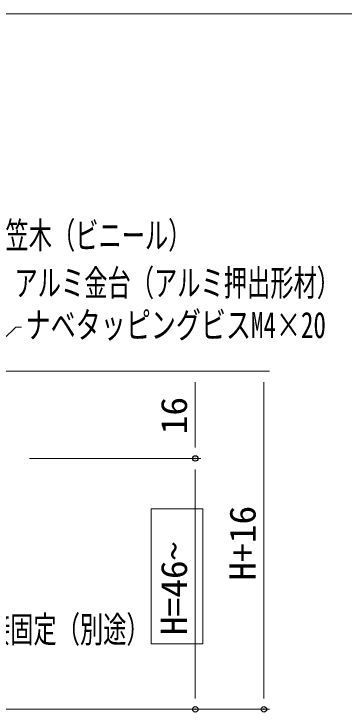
# Model space of a CAD drawing. Units: millimetres, scale not verified. Extents: x -401 to 399, y -276 to 278.
# Drawn here: x -138.2 to -77.7, y -145.8 to -17.8 of the extents above; entities that cross this region are included whole.
import ezdxf
from ezdxf.enums import TextEntityAlignment as Align

# ---------------------------------------------------------------- set-up
doc = ezdxf.new("R2010")
doc.units = ezdxf.units.MM
doc.header["$LTSCALE"] = 2
doc.header["$PDMODE"] = 32
doc.header["$PDSIZE"] = 1
for name, color, linetype, lineweight in [('0-0_zumenwaku', 6, 'Continuous', 9), ('0-9_09寸法A', 1, 'Continuous', 9), ('0-A_3', 2, 'Continuous', 9), ('1-4_08文字', 1, 'Continuous', 9)]:
    doc.layers.add(name, color=color, linetype=linetype, lineweight=lineweight)
doc.layers.add('0-6_DEFPOINTS', color=1, linetype='Continuous')
doc.styles.add('ＭＳ ゴシック', font='')
doc.styles.get('ＭＳ ゴシック').set_extended_font_data('MS Gothic')

msp = doc.modelspace()

# ---------------------------------------------------------------- linework, layer by layer
at = {"layer": '0-0_zumenwaku'}
msp.add_line((-401.152, -17.792), (256.848, -17.792), dxfattribs=at)
at = {"layer": '0-6_DEFPOINTS'}
for p in [(-104.937, -99.302), (-104.937, -145.302), (-92.356, -145.302)]:
    msp.add_point(p, dxfattribs=at)
at = {"layer": '0-9_09寸法A'}
for p, q in [((-163.514, -83.302), (-91.356, -83.302)), ((-163.514, -83.302), (-103.937, -83.302)), ((-104.937, -85.302), (-104.937, -97.302)), ((-92.356, -85.302), (-92.356, -143.302)), ((-135.318, -99.302), (-103.937, -99.302)), ((-135.318, -99.302), (-103.937, -99.302)), ((-104.937, -101.302), (-104.937, -143.302)), ((-143.014, -145.302), (-91.356, -145.302)), ((-143.014, -145.302), (-103.937, -145.302))]:
    msp.add_line(p, q, dxfattribs=at)
at = {"layer": '0-A_3'}
msp.add_lwpolyline([(-113.051, -108.509), (-103.579, -108.509), (-103.579, -133.285), (-113.051, -133.285)], close=True, dxfattribs=at)
at = {"layer": '1-4_08文字'}
msp.add_lwpolyline([(-136.828, -75.229), (-137.828, -75.229), (-161.695, -98.359)], dxfattribs=at)

# ---------------------------------------------------------------- texts
at = {"layer": '0-9_09寸法A', "color": 2, "style": 'ＭＳ ゴシック', "width": 1.05}
for s, p in [('16', (-105.012, -94.885)), ('H+16', (-92.431, -121.719)), ('H=46~', (-105.012, -131.719))]:
    msp.add_text(s, height=4.809, rotation=90, dxfattribs=at).set_placement(p, align=Align.BOTTOM_LEFT)
at = {"layer": '1-4_08文字', "color": 2, "style": 'ＭＳ ゴシック'}
for s, width, p in [('笠木（ビニール）', 0.65, (-139.745, -62.239)), ('アルミ金台（アルミ押出形材）', 0.65, (-138.092, -70.94)), ('ナベタッピングビスM4×20', 0.7, (-136.055, -78.672)), ('溶接固定（別途）', 0.65, (-147.41, -134.5))]:
    msp.add_text(s, height=4.809, dxfattribs=dict(at, width=width)).set_placement(p, align=Align.BOTTOM_LEFT)

doc.saveas('drawing.dxf')
